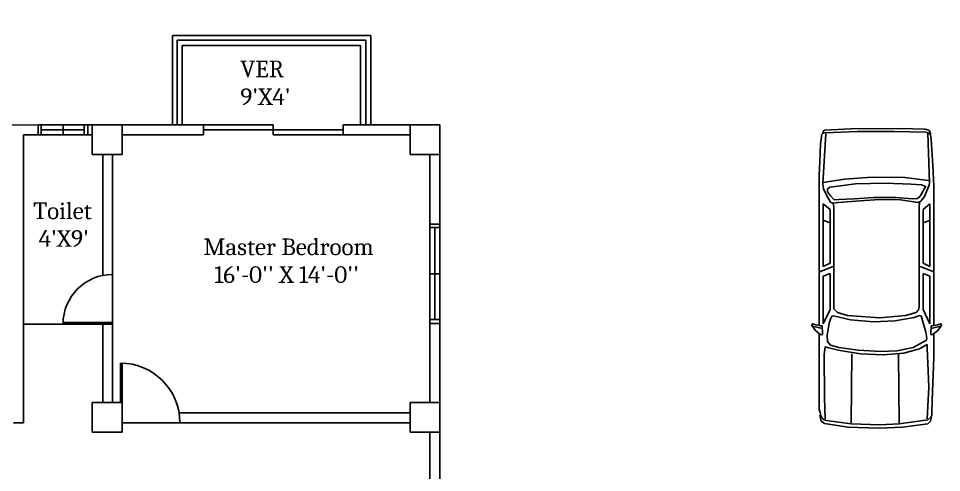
# Model space of a CAD drawing. Header units: inches. Extents: x -9560 to 22259, y -8480 to 5816.
# Drawn here: x 2283 to 2842, y 1576 to 1851 of the extents above; entities that cross this region are included whole.
import ezdxf

# ---------------------------------------------------------------- set-up
doc = ezdxf.new("R2010")
doc.units = ezdxf.units.IN
doc.header["$LTSCALE"] = 2
for name, color, linetype in [('Aesthetic', 4, 'Continuous'), ('Dimension', 254, 'Continuous'), ('Door', 132, 'Continuous'), ('FloorPlan', 2, 'Continuous'), ('Sliding Door', 6, 'Continuous'), ('Text', 1, 'Continuous'), ('Window', 90, 'Continuous')]:
    doc.layers.add(name, color=color, linetype=linetype)
doc.styles.get("Standard").update_dxf_attribs({"font": 'Cambria Math.ttf', "height": 10})
doc.dimstyles.new('ISO-25', dxfattribs={"dimscale": 0, "dimtxt": 10, "dimasz": 2.5, "dimexe": 1.25, "dimexo": 0.625, "dimgap": 14.63, "dimtad": 1, "dimdec": 0, "dimlunit": 4, "dimtxsty": 'Standard', "dimblk": 'ARCHTICK', "dimcen": 2.5, "dimadec": 0, "dimazin": 0, "dimtfac": 1, "dimtdec": 0, "dimtix": 1, "dimtmove": 2, "dimatfit": 0, "dimldrblk": 'ARCHTICK', "dimfxl": 1, "dimarcsym": 0})

# ---------------------------------------------------------------- blocks, each defined once
blk = doc.blocks.new('_ArchTick')
at = {"color": 0, "linetype": 'ByBlock', "const_width": 0.15}
blk.add_lwpolyline([(-0.5, -0.5), (0.5, 0.5)], dxfattribs=at)
blk = doc.blocks.new('*D17')
at = {"layer": 'Defpoints', "color": 0, "transparency": 16777216}
for p in [(2538.31, 2941.84), (2538.31, 2826), (1572.31, 1786.26)]:
    blk.add_point(p, dxfattribs=at)
at = {"layer": 'Dimension', "color": 0, "lineweight": -2, "transparency": 16777216}
for p, q in [((1572.31, 1786.89), (1572.31, 2943.09)), ((1572.31, 2941.84), (2538.31, 2941.84)), ((2538.31, 2826.63), (2538.31, 2943.09))]:
    blk.add_line(p, q, dxfattribs=at)
at = {"layer": 'Dimension', "color": 0, "lineweight": -2, "transparency": 16777216, "xscale": 2.5, "yscale": 2.5, "zscale": 2.5, "rotation": 180}
blk.add_blockref('_ArchTick', (1572.31, 2941.84), dxfattribs=at)
at = {"layer": 'Dimension', "color": 0, "lineweight": -2, "transparency": 16777216, "xscale": 2.5, "yscale": 2.5, "zscale": 2.5}
blk.add_blockref('_ArchTick', (2538.31, 2941.84), dxfattribs=at)
at = {"layer": 'Dimension', "color": 0, "transparency": 16777216, "insert": (2055.31, 2952.9), "char_height": 10, "attachment_point": 5}
blk.add_mtext('80\'-6"', dxfattribs=at)
blk = doc.blocks.new('A$C381B4D24')
for p, q in [((-0.212, 1.042), (-0.142, 1.096)), ((-0.133, 1.095), (-0.162, 0.981)), ((-0.142, 1.096), (-0.127, 1.108)), ((-0.12, 1.108), (-0.133, 1.095)), ((-0.127, 1.108), (-0.12, 1.108)), ((-0.119, 1.108), (-0.097, 1.101)), ((-0.097, 1.095), (-0.11, 1.042)), ((-0.097, 1.101), (-0.097, 1.095)), ((-1.719, 0.898), (-1.68, 0.953)), ((-1.68, 0.953), (-1.583, 0.977)), ((-1.672, 0.873), (-1.658, 0.914)), ((-1.658, 0.914), (-1.605, 0.955)), ((-1.605, 0.955), (-1.538, 0.971)), ((-1.538, 0.971), (-1.491, 0.987)), ((-1.491, 0.987), (-0.253, 0.987)), ((-0.596, 0.906), (-1.293, 0.898)), ((-0.473, 0.89), (-0.596, 0.906)), ((-0.274, 0.942), (-0.269, 0.963)), ((-0.269, 0.935), (-0.274, 0.942)), ((-0.269, 0.963), (-0.244, 1.001)), ((-0.263, 0.932), (-0.269, 0.935)), ((-0.246, 0.932), (-0.263, 0.932)), ((-0.131, 0.936), (-0.246, 0.932)), ((-0.244, 1.001), (-0.212, 1.042)), ((-0.162, 0.981), (-0.17, 0.938)), ((-0.128, 0.963), (-0.131, 0.936)), ((-0.124, 0.989), (-0.128, 0.963)), ((-0.11, 1.042), (-0.124, 0.989)), ((-0.124, 0.987), (2.324, 0.987)), ((0.682, 0.92), (-0.097, 0.92)), ((-0.097, 0.92), (0.136, 0.809)), ((0.721, 0.809), (0.682, 0.92)), ((0.753, 0.983), (0.838, 0.761)), ((0.838, 0.92), (1.857, 0.92)), ((0.89, 0.809), (0.838, 0.92)), ((1.585, 0.912), (1.552, 0.825)), ((1.857, 0.92), (1.766, 0.809)), ((1.961, 0.844), (2.095, 0.916)), ((2.095, 0.916), (2.188, 0.93)), ((2.188, 0.93), (2.998, 0.88)), ((2.206, 0.923), (2.258, 0.574)), ((2.324, 0.987), (2.546, 0.978)), ((2.546, 0.978), (2.826, 0.963)), ((2.826, 0.963), (2.989, 0.944)), ((2.989, 0.944), (3.007, 0.929)), ((2.998, 0.93), (3.039, 0.923)), ((3.007, 0.929), (3.015, 0.893)), ((3.039, 0.923), (3.056, 0.894)), ((-1.777, 0.52), (-1.719, 0.898)), ((-1.725, 0.465), (-1.672, 0.873)), ((-1.293, 0.898), (-1.648, 0.89)), ((-0.524, 0.677), (-0.486, 0.827)), ((-0.486, 0.827), (-0.473, 0.89)), ((-0.481, 0.666), (-0.442, 0.801)), ((-0.442, 0.801), (-0.383, 0.849)), ((-0.383, 0.849), (-0.286, 0.856)), ((-0.286, 0.856), (-0.085, 0.825)), ((-0.085, 0.825), (-0.019, 0.801)), ((-0.019, 0.801), (0.032, 0.777)), ((0.032, 0.777), (0.026, 0.73)), ((0.136, 0.809), (0.721, 0.809)), ((1.766, 0.809), (0.89, 0.809)), ((1.812, 0.746), (1.857, 0.761)), ((1.868, 0.766), (1.885, 0.802)), ((1.879, 0.674), (1.868, 0.766)), ((1.885, 0.802), (1.961, 0.844)), ((1.92, 0.745), (1.99, 0.802)), ((1.99, 0.802), (2.054, 0.852)), ((2.054, 0.852), (2.101, 0.852)), ((2.101, 0.852), (2.13, 0.809)), ((2.13, 0.809), (2.182, 0.396)), ((3.015, 0.893), (3.033, 0.361)), ((3.056, 0.894), (3.08, 0.475)), ((-0.583, 0.314), (-0.524, 0.677)), ((-0.526, 0.349), (-0.481, 0.666)), ((0.026, 0.73), (-0.033, 0.476)), ((0.039, 0.523), (0.091, 0.69)), ((0.091, 0.69), (0.149, 0.746)), ((0.149, 0.746), (1.812, 0.746)), ((1.914, 0.247), (1.879, 0.674)), ((1.926, 0.666), (1.92, 0.745)), ((1.938, 0.417), (1.926, 0.666)), ((-1.797, 0.023), (-1.777, 0.52)), ((-1.738, 0), (-1.725, 0.465)), ((-1.706, 0.464), (-0.583, 0.456)), ((-0.033, 0.476), (-0.065, 0.103)), ((0, 0), (0.039, 0.523)), ((2.258, 0.574), (2.293, 0.126)), ((3.08, 0.475), (3.085, -0.344)), ((-0.602, -0.056), (-0.583, 0.314)), ((-0.546, -0.016), (-0.526, 0.349)), ((1.961, 0.097), (1.938, 0.417)), ((2.182, 0.396), (2.194, -0.088)), ((3.033, 0.361), (3.033, -0.237)), ((1.926, -0.009), (1.914, 0.247)), ((-1.777, -0.371), (-1.797, 0.023)), ((-1.725, -0.318), (-1.738, 0)), ((-0.065, 0.103), (-0.046, -0.246)), ((0.039, -0.42), (0, 0)), ((1.961, -0.265), (1.961, 0.097)), ((2.293, 0.126), (2.287, -0.408)), ((-0.576, -0.395), (-0.602, -0.056)), ((-0.533, -0.286), (-0.546, -0.016)), ((1.92, -0.337), (1.926, -0.009)), ((2.194, -0.088), (2.177, -0.514)), ((-0.481, -0.547), (-0.533, -0.286)), ((-0.046, -0.246), (0.006, -0.563)), ((1.938, -0.536), (1.961, -0.265)), ((3.033, -0.237), (3.021, -0.764)), ((-1.726, -0.782), (-1.777, -0.371)), ((-1.658, -0.783), (-1.725, -0.318)), ((-1.719, -0.316), (-0.596, -0.308)), ((-0.505, -0.648), (-0.576, -0.395)), ((0.091, -0.595), (0.039, -0.42)), ((1.879, -0.628), (1.92, -0.337)), ((2.287, -0.408), (2.241, -0.749)), ((3.085, -0.344), (3.074, -0.742)), ((-0.364, -0.761), (-0.481, -0.547)), ((0.006, -0.563), (0.039, -0.65)), ((0.13, -0.634), (0.091, -0.595)), ((1.943, -0.614), (1.938, -0.536)), ((2.177, -0.514), (2.165, -0.678)), ((-0.434, -0.774), (-0.505, -0.648)), ((0.032, -0.674), (-0.234, -0.753)), ((-0.097, -0.817), (0.136, -0.706)), ((0.039, -0.65), (0.032, -0.674)), ((0.182, -0.642), (0.13, -0.634)), ((0.136, -0.706), (0.721, -0.706)), ((1.793, -0.642), (0.182, -0.642)), ((0.721, -0.706), (0.682, -0.817)), ((0.753, -0.88), (0.838, -0.658)), ((0.89, -0.706), (0.838, -0.817)), ((1.766, -0.706), (0.89, -0.706)), ((1.585, -0.809), (1.552, -0.722)), ((1.857, -0.817), (1.766, -0.706)), ((1.883, -0.65), (1.793, -0.642)), ((1.897, -0.664), (1.879, -0.628)), ((1.967, -0.721), (1.897, -0.664)), ((1.984, -0.657), (1.943, -0.614)), ((2.095, -0.778), (1.967, -0.721)), ((2.142, -0.749), (1.984, -0.657)), ((2.165, -0.678), (2.147, -0.742)), ((2.241, -0.749), (2.235, -0.813)), ((3.074, -0.742), (3.056, -0.799)), ((-1.68, -0.829), (-1.726, -0.782)), ((-1.616, -0.845), (-1.68, -0.829)), ((-1.618, -0.832), (-1.658, -0.783)), ((-1.642, -0.774), (-1.125, -0.797)), ((-1.585, -0.848), (-1.618, -0.832)), ((-1.545, -0.848), (-1.585, -0.848)), ((-1.338, -0.856), (-1.545, -0.848)), ((-1.064, -0.864), (-1.338, -0.856)), ((-1.125, -0.797), (-0.86, -0.789)), ((-0.643, -0.881), (-1.064, -0.864)), ((-0.86, -0.789), (-0.492, -0.774)), ((-0.397, -0.881), (-0.643, -0.881)), ((-0.492, -0.774), (-0.434, -0.774)), ((-0.256, -0.881), (-0.397, -0.881)), ((-0.331, -0.769), (-0.364, -0.761)), ((-0.234, -0.753), (-0.331, -0.769)), ((-0.269, -0.834), (-0.274, -0.841)), ((-0.274, -0.841), (-0.269, -0.862)), ((-0.263, -0.831), (-0.269, -0.834)), ((-0.269, -0.862), (-0.244, -0.9)), ((-0.246, -0.831), (-0.263, -0.831)), ((-0.131, -0.835), (-0.246, -0.831)), ((-0.244, -0.9), (-0.212, -0.941)), ((-0.162, -0.88), (-0.17, -0.837)), ((-0.133, -0.994), (-0.162, -0.88)), ((-0.128, -0.862), (-0.131, -0.835)), ((-0.124, -0.889), (-0.128, -0.862)), ((1.703, -0.881), (-0.125, -0.881)), ((-0.11, -0.941), (-0.124, -0.889)), ((0.682, -0.817), (-0.097, -0.817)), ((0.838, -0.817), (1.857, -0.817)), ((2.144, -0.881), (1.703, -0.881)), ((2.159, -0.806), (2.095, -0.778)), ((2.483, -0.864), (2.144, -0.881)), ((2.206, -0.813), (2.159, -0.806)), ((3.01, -0.785), (2.206, -0.813)), ((2.907, -0.837), (2.483, -0.864)), ((2.981, -0.829), (2.907, -0.837)), ((3.01, -0.803), (2.981, -0.829)), ((3.021, -0.82), (2.998, -0.828)), ((3.017, -0.764), (3.01, -0.803)), ((3.056, -0.799), (3.021, -0.82)), ((-0.212, -0.941), (-0.142, -0.995)), ((-0.142, -0.995), (-0.127, -1.007)), ((-0.12, -1.007), (-0.133, -0.994)), ((-0.127, -1.007), (-0.12, -1.007)), ((-0.119, -1.007), (-0.097, -1)), ((-0.097, -0.994), (-0.11, -0.941)), ((-0.097, -1), (-0.097, -0.994))]:
    blk.add_line(p, q)

msp = doc.modelspace()

# ---------------------------------------------------------------- linework, layer by layer
at = {"layer": 'Door'}
for p, q in [((2340.31, 1665.87), (2310.31, 1665.87)), ((2340.31, 1666.76), (2310.32, 1666.76)), ((2344.99, 1618.49), (2344.99, 1642.26)), ((2345.99, 1618.49), (2345.99, 1642.25))]:
    msp.add_line(p, q, dxfattribs=at)
for centre, radius, start, end in [((2340.31, 1665.87), 30, 90, 180), ((2344.99, 1606.26), 36, 0, 90)]:
    msp.add_arc(centre, radius, start, end, dxfattribs=at)
at = {"layer": 'FloorPlan'}
for p, q in [((2382.59, 1840.26), (2376.59, 1840.26)), ((2376.59, 1840.26), (2376.59, 1786.26)), ((2493.59, 1837.45), (2379.27, 1837.45)), ((2379.27, 1837.45), (2379.27, 1786.26)), ((2496.59, 1840.26), (2382.59, 1840.26)), ((2493.59, 1786.26), (2493.59, 1837.45)), ((2496.59, 1834.26), (2496.59, 1840.26)), ((2436.31, 1834.25), (2382.31, 1834.25)), ((2382.31, 1834.25), (2382.31, 1786.26)), ((2436.31, 1834.25), (2490.31, 1834.25)), ((2490.31, 1834.25), (2490.31, 1786.26)), ((2496.59, 1786.26), (2496.59, 1834.26)), ((2262.31, 1786.14), (2295.31, 1786.23)), ((2295.31, 1786.23), (2295.31, 1780.23)), ((2325.31, 1786.23), (2327.99, 1786.26)), ((2325.31, 1786.23), (2325.31, 1780.23)), ((2345.99, 1786.26), (2327.99, 1786.26)), ((2327.99, 1786.26), (2327.99, 1768.26)), ((2345.99, 1768.26), (2345.99, 1786.26)), ((2345.99, 1786.26), (2395.31, 1786.26)), ((2395.31, 1780.24), (2395.31, 1786.26)), ((2479.76, 1786.26), (2532.31, 1786.26)), ((2479.76, 1786.26), (2479.76, 1780.26)), ((2538.31, 1786.26), (2520.31, 1786.26)), ((2520.31, 1786.26), (2520.31, 1768.26)), ((2538.31, 1786.26), (2532.31, 1786.26)), ((2538.31, 1780.26), (2538.31, 1786.26)), ((2538.31, 1768.26), (2538.31, 1786.26)), ((2327.99, 1780.23), (2286.31, 1780.23)), ((2286.31, 1780.2), (2286.31, 1612.26)), ((2345.99, 1780.23), (2395.31, 1780.24)), ((2479.76, 1780.26), (2520.31, 1780.26)), ((2538.31, 1780.26), (2538.31, 1726.26)), ((2327.99, 1768.26), (2345.99, 1768.26)), ((2334.31, 1768.26), (2334.31, 1695.26)), ((2334.31, 1768.26), (2334.31, 1695.26)), ((2340.31, 1768.26), (2340.31, 1618.49)), ((2520.31, 1768.26), (2538.31, 1768.26)), ((2532.31, 1768.26), (2532.31, 1726.26)), ((2532.31, 1768.26), (2532.31, 1726.26)), ((2538.31, 1768.26), (2532.31, 1768.26)), ((2532.31, 1726.26), (2538.31, 1726.26)), ((2340.31, 1695.87), (2340.31, 1665.87)), ((2334.31, 1665.87), (2286.31, 1665.87)), ((2334.31, 1666.76), (2334.31, 1618.49)), ((2340.31, 1665.87), (2340.31, 1666.76)), ((2532.31, 1666.26), (2532.31, 1618.49)), ((2532.31, 1666.26), (2532.31, 1618.49)), ((2532.31, 1666.26), (2538.31, 1666.26)), ((2538.31, 1666.26), (2538.31, 1558.26)), ((2345.99, 1618.49), (2327.99, 1618.49)), ((2327.99, 1618.49), (2327.99, 1600.49)), ((2345.99, 1600.49), (2345.99, 1618.49)), ((2538.31, 1618.49), (2520.31, 1618.49)), ((2520.31, 1618.49), (2520.31, 1600.49)), ((2538.31, 1600.49), (2538.31, 1618.49)), ((2286.31, 1612.26), (2286.31, 1606.26)), ((2520.31, 1612.26), (2380.48, 1612.26)), ((2286.31, 1606.26), (2280.31, 1606.26)), ((2520.31, 1606.26), (2345.99, 1606.26)), ((2376.31, 1606.26), (2345.99, 1606.26)), ((2327.99, 1600.49), (2345.99, 1600.49)), ((2520.31, 1600.49), (2538.31, 1600.49)), ((2532.31, 1600.49), (2532.31, 1558.26))]:
    msp.add_line(p, q, dxfattribs=at)
at = {"layer": 'Sliding Door'}
for p, q in [((2395.31, 1786.26), (2437.53, 1786.26)), ((2479.76, 1783.26), (2395.31, 1783.26)), ((2437.53, 1786.26), (2437.53, 1780.25)), ((2437.53, 1780.25), (2479.76, 1780.26))]:
    msp.add_line(p, q, dxfattribs=at)
at = {"layer": 'Window'}
for p, q in [((2295.31, 1786.23), (2325.31, 1786.23)), ((2295.31, 1786.23), (2295.31, 1780.23)), ((2297.06, 1786.23), (2297.06, 1780.23)), ((2323.01, 1783.23), (2297.06, 1783.23)), ((2310.31, 1780.23), (2310.31, 1786.23)), ((2323.01, 1786.23), (2323.01, 1780.23)), ((2325.31, 1786.23), (2325.31, 1780.23)), ((2325.31, 1780.23), (2295.31, 1780.23)), ((2532.31, 1666.26), (2532.31, 1726.26)), ((2532.31, 1726.26), (2538.31, 1726.26)), ((2538.31, 1726.26), (2538.31, 1666.26)), ((2538.31, 1724.27), (2532.31, 1724.27)), ((2535.31, 1668.56), (2535.31, 1724.27)), ((2538.31, 1696.26), (2532.31, 1696.26)), ((2538.31, 1668.56), (2532.31, 1668.56)), ((2538.31, 1666.26), (2532.31, 1666.26))]:
    msp.add_line(p, q, dxfattribs=at)

# ---------------------------------------------------------------- block references
at = {"layer": 'Aesthetic', "xscale": 37.13406630450959, "yscale": 37.13406630450959, "zscale": 37.13406630450959, "rotation": 90}
msp.add_blockref('A$C381B4D24', (2804.42, 1669.57), dxfattribs=at)

# ---------------------------------------------------------------- texts
at = {"layer": 'Text', "attachment_point": 1}
for s, insert, char_height, width in [("VER\\P9'X4'", (2417.58, 1825.06), 10.048, 870.4995), ("Toilet\\P 4'X9'", (2292.29, 1739.35), 10.048, 870.4995), ("Master Bedroom\\P  16'-0'' X 14'-0''", (2395.2, 1717.58), 10.0479, 511.0991)]:
    msp.add_mtext(s, dxfattribs=dict(at, insert=insert, char_height=char_height, width=width))

# ---------------------------------------------------------------- dimensions: what is measured, and where the dimension line sits
at = {"layer": 'Dimension'}
dim = msp.add_linear_dim(base=(2538.31, 2941.84), p1=(1572.31, 1786.26), p2=(2538.31, 2826), dimstyle='ISO-25', override={"dimscale": 1, "dimtxt": 24, "dimgap": 6}, dxfattribs=at)
dim.commit()
dim.dimension.update_dxf_attribs({"geometry": '*D17', "text_midpoint": (2055.31, 2952.9)})

doc.saveas('drawing.dxf')
